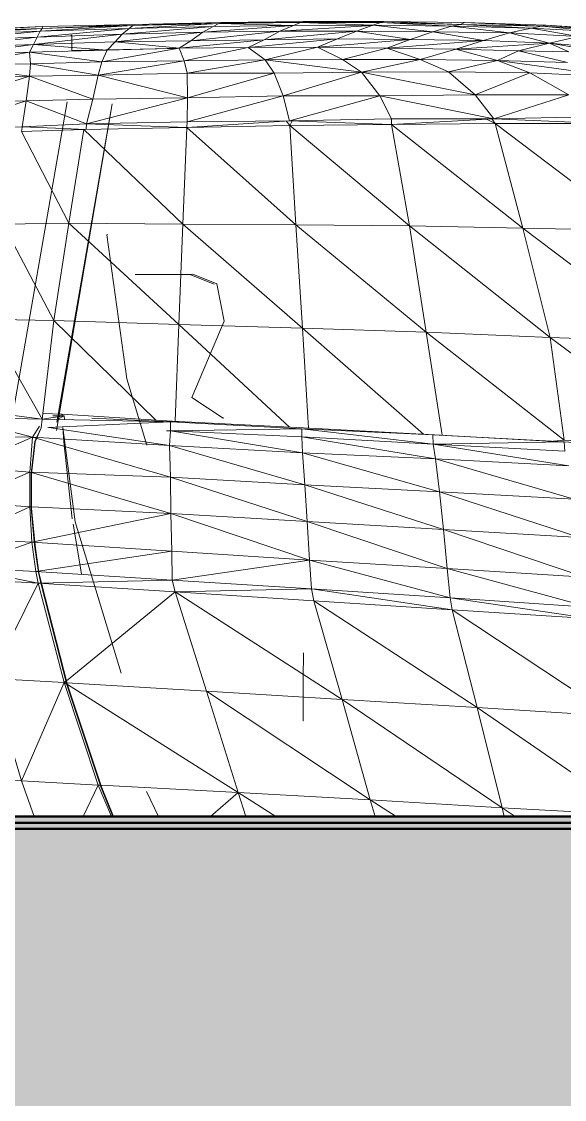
# Model space of a CAD drawing. Header units: inches. Extents: x -4169 to 885, y -251 to 585.
# Drawn here: x -2004.68 to -1982.86, y -11.13 to 32.22 of the extents above; entities that cross this region are included whole.
import ezdxf

# ---------------------------------------------------------------- set-up
doc = ezdxf.new("R2010")
doc.units = ezdxf.units.IN
doc.header["$MEASUREMENT"] = 0
doc.linetypes.add('Aligning Line 1_8_', pattern=[0.25, 0.125, -0.125])
doc.linetypes.add('Grid Line 1_2_', pattern=[0.875, 0.5, -0.125, 0.125, -0.125])
for name, color, linetype, lineweight in [('0-1', 7, 'Continuous', 5), ('0-3', 7, 'Continuous', 9), ('A-FLOR-1', 192, 'Continuous', 50), ('A-FLOR-LEVL-1', 51, 'Grid Line 1_2_', 9), ('A-FLOR-PATT-1', 8, 'Continuous', 9), ('A-GENM', 5, 'Continuous', 9), ('G-ANNO-SYMB', 111, 'Aligning Line 1_8_', 9), ('G-ANNO-SYMB-1', 147, 'Aligning Line 1_8_', 9)]:
    doc.layers.add(name, color=color, linetype=linetype, lineweight=lineweight)

# ---------------------------------------------------------------- blocks, each defined once
blk = doc.blocks.new('CTR - 2nd Phase_rvt-1-BUILDING ELEVATION - COURTYARD - LOOKING EAST')
at = {"layer": 'A-FLOR-LEVL-1'}
blk.add_line((-4168.714, 0), (-1856.661, 0), dxfattribs=at)
blk = doc.blocks.new('Land_Rover_Evoque_-_SUV_Car_Vehicle_Automobile_13067 - Land Rover EVOQUE_dwg-1230547-BUILDING ELEVATION - COURTYARD - LOOKING EAST')
at = {"layer": 'A-GENM'}
for p, q in [((-2000.13, 32.101), (-2003.861, 31.945)), ((-2000.13, 32.101), (-2003.836, 32.021)), ((-1996.756, 32.143), (-2000.36, 31.949)), ((-1996.674, 32.181), (-2000.212, 32.063)), ((-1996.756, 32.143), (-2000.212, 32.063)), ((-2000.13, 32.101), (-2000.212, 32.063)), ((-1996.674, 32.181), (-2000.13, 32.101)), ((-1996.756, 32.143), (-1996.98, 32.029)), ((-1993.464, 32.184), (-1996.756, 32.143)), ((-1996.674, 32.181), (-1996.756, 32.143)), ((-1996.756, 32.143), (-1993.747, 32.069)), ((-1993.363, 32.221), (-1996.674, 32.181)), ((-1996.674, 32.181), (-1993.464, 32.184)), ((-1993.464, 32.184), (-1993.747, 32.069)), ((-1993.363, 32.221), (-1993.464, 32.184)), ((-1990.234, 32.187), (-1993.464, 32.184)), ((-1993.464, 32.184), (-1990.574, 32.073)), ((-1990.114, 32.224), (-1993.363, 32.221)), ((-1993.363, 32.221), (-1990.234, 32.187)), ((-1990.234, 32.187), (-1990.555, 32.072)), ((-1990.114, 32.224), (-1990.234, 32.187)), ((-1987.034, 32.112), (-1990.234, 32.187)), ((-1990.234, 32.187), (-1987.398, 32.036)), ((-1990.114, 32.224), (-1986.87, 32.188)), ((-1990.114, 32.224), (-1987.034, 32.112)), ((-1987.034, 32.112), (-1987.398, 32.036)), ((-1986.87, 32.188), (-1987.034, 32.112)), ((-1987.034, 32.112), (-1983.78, 32.038)), ((-1987.034, 32.112), (-1984.197, 31.962)), ((-1986.87, 32.188), (-1983.596, 32.075)), ((-1986.87, 32.188), (-1983.78, 32.038)), ((-2003.941, 31.831), (-2007.543, 31.483)), ((-2003.861, 31.945), (-2007.522, 31.713)), ((-2003.941, 31.831), (-2007.522, 31.713)), ((-2003.836, 32.021), (-2007.519, 31.827)), ((-2003.861, 31.945), (-2007.519, 31.827)), ((-2003.836, 32.021), (-2007.514, 31.864)), ((-2000.632, 31.72), (-2004.198, 31.295)), ((-2000.36, 31.949), (-2004.058, 31.601)), ((-2003.941, 31.831), (-2004.058, 31.601)), ((-2000.632, 31.72), (-2004.058, 31.601)), ((-2000.212, 32.063), (-2003.941, 31.831)), ((-2000.36, 31.949), (-2003.941, 31.831)), ((-2003.861, 31.945), (-2003.941, 31.831)), ((-2000.212, 32.063), (-2003.861, 31.945)), ((-2003.836, 32.021), (-2003.861, 31.945)), ((-2002.702, 31.675), (-2002.659, 31.677)), ((-2002.659, 31.677), (-2002.66, 31.063)), ((-1997.396, 31.799), (-2000.924, 31.413)), ((-2000.632, 31.72), (-2000.924, 31.413)), ((-1996.98, 32.029), (-2000.632, 31.72)), ((-2000.36, 31.949), (-2000.632, 31.72)), ((-1997.396, 31.799), (-2000.632, 31.72)), ((-2000.212, 32.063), (-2000.36, 31.949)), ((-1996.98, 32.029), (-2000.36, 31.949)), ((-1994.306, 31.84), (-1997.873, 31.454)), ((-1997.396, 31.799), (-1997.873, 31.454)), ((-1993.747, 32.069), (-1997.396, 31.799)), ((-1996.98, 32.029), (-1997.396, 31.799)), ((-1997.396, 31.799), (-1994.306, 31.84)), ((-1993.747, 32.069), (-1996.98, 32.029)), ((-1991.216, 31.842), (-1994.928, 31.495)), ((-1994.306, 31.84), (-1994.928, 31.495)), ((-1990.574, 32.071), (-1994.306, 31.84)), ((-1993.747, 32.069), (-1994.306, 31.84)), ((-1994.306, 31.84), (-1991.216, 31.842)), ((-1990.555, 32.072), (-1993.747, 32.069)), ((-1991.981, 31.535), (-1991.216, 31.842)), ((-1990.555, 32.072), (-1991.216, 31.842)), ((-1989.055, 31.499), (-1991.216, 31.842)), ((-1988.15, 31.806), (-1991.216, 31.842)), ((-1987.398, 32.036), (-1990.555, 32.072)), ((-1990.555, 32.072), (-1988.15, 31.806)), ((-1989.055, 31.499), (-1988.15, 31.806)), ((-1987.398, 32.036), (-1988.15, 31.806)), ((-1986.108, 31.463), (-1988.15, 31.806)), ((-1985.069, 31.77), (-1988.15, 31.806)), ((-1987.398, 32.036), (-1985.069, 31.77)), ((-1987.398, 32.036), (-1984.197, 31.962)), ((-1986.108, 31.463), (-1985.069, 31.77)), ((-1985.069, 31.77), (-1984.197, 31.962)), ((-1983.458, 31.35), (-1985.069, 31.77)), ((-1982.307, 31.619), (-1985.069, 31.77)), ((-1983.78, 32.038), (-1984.197, 31.962)), ((-1982.307, 31.619), (-1984.197, 31.962)), ((-1981.369, 31.81), (-1984.197, 31.962)), ((-1983.596, 32.075), (-1983.78, 32.038)), ((-1981.369, 31.81), (-1983.78, 32.038)), ((-1980.907, 31.887), (-1983.78, 32.038)), ((-1980.701, 31.886), (-1983.596, 32.075)), ((-1980.907, 31.887), (-1983.596, 32.075)), ((-2004.198, 31.295), (-2007.576, 30.871)), ((-2004.058, 31.601), (-2007.568, 31.177)), ((-2007.568, 31.177), (-2004.198, 31.295)), ((-2004.058, 31.601), (-2007.543, 31.483)), ((-2004.198, 31.295), (-2004.36, 30.989)), ((-2004.058, 31.601), (-2004.198, 31.295)), ((-2004.198, 31.295), (-2000.924, 31.413)), ((-2004.198, 31.295), (-2001.24, 31.068)), ((-2000.924, 31.413), (-2001.24, 31.068)), ((-1997.873, 31.454), (-2000.924, 31.413)), ((-2000.924, 31.413), (-1998.352, 31.147)), ((-1994.928, 31.495), (-1998.352, 31.147)), ((-1997.873, 31.454), (-1998.352, 31.147)), ((-1994.928, 31.495), (-1997.873, 31.454)), ((-1991.981, 31.535), (-1995.57, 31.187)), ((-1994.928, 31.495), (-1995.57, 31.187)), ((-1991.981, 31.535), (-1994.928, 31.495)), ((-1991.981, 31.535), (-1992.788, 31.19)), ((-1989.055, 31.499), (-1992.788, 31.19)), ((-1989.055, 31.499), (-1991.981, 31.535)), ((-1989.055, 31.499), (-1990, 31.153)), ((-1990, 31.153), (-1986.108, 31.463)), ((-1989.055, 31.499), (-1986.108, 31.463)), ((-1986.108, 31.463), (-1987.219, 31.117)), ((-1987.219, 31.117), (-1983.458, 31.35)), ((-1986.108, 31.463), (-1983.458, 31.35)), ((-1983.458, 31.35), (-1984.699, 31.043)), ((-1983.458, 31.35), (-1982.307, 31.619)), ((-1983.458, 31.35), (-1982.687, 31.006)), ((-1983.458, 31.35), (-1981.159, 30.969)), ((-1983.458, 31.35), (-1979.826, 31.046)), ((-2004.36, 30.989), (-2007.584, 30.449)), ((-2004.36, 30.989), (-2007.576, 30.871)), ((-2007.576, 30.871), (-2004.36, 30.989)), ((-2001.24, 31.068), (-2004.36, 30.989)), ((-2004.36, 30.989), (-2001.24, 31.068)), ((-2004.36, 30.989), (-2001.461, 30.607)), ((-2004.36, 30.989), (-2004.33, 30.528)), ((-2002.66, 31.063), (-1998.549, 31.143)), ((-1998.352, 31.147), (-2001.461, 30.607)), ((-2001.24, 31.068), (-2001.461, 30.607)), ((-1998.352, 31.147), (-2001.24, 31.068)), ((-2001.24, 31.068), (-1998.352, 31.147)), ((-1995.57, 31.187), (-1998.352, 31.147)), ((-1998.352, 31.147), (-1995.57, 31.187)), ((-1998.352, 31.147), (-1998.14, 30.648)), ((-1995.57, 31.187), (-1998.14, 30.648)), ((-1992.788, 31.19), (-1995.57, 31.187)), ((-1995.57, 31.187), (-1992.788, 31.19)), ((-1995.57, 31.187), (-1994.895, 30.689)), ((-1992.788, 31.19), (-1994.895, 30.689)), ((-1992.788, 31.19), (-1990, 31.153)), ((-1992.788, 31.19), (-1991.777, 30.692)), ((-1992.788, 31.19), (-1990, 31.153)), ((-1990, 31.153), (-1991.777, 30.692)), ((-1990, 31.153), (-1987.219, 31.117)), ((-1990, 31.153), (-1988.663, 30.694)), ((-1990, 31.153), (-1987.219, 31.117)), ((-1987.219, 31.117), (-1988.663, 30.694)), ((-1987.219, 31.117), (-1984.699, 31.043)), ((-1987.219, 31.117), (-1985.549, 30.658)), ((-1987.219, 31.117), (-1984.699, 31.043)), ((-1984.699, 31.043), (-1985.549, 30.658)), ((-1984.699, 31.043), (-1982.687, 31.006)), ((-1984.699, 31.043), (-1982.735, 30.583)), ((-1984.699, 31.043), (-1982.687, 31.006)), ((-2004.33, 30.528), (-2007.584, 30.449)), ((-2004.363, 30.029), (-2007.584, 30.449)), ((-2004.363, 30.029), (-2004.33, 30.528)), ((-2001.461, 30.607), (-2004.33, 30.528)), ((-2001.61, 30.07), (-2004.33, 30.528)), ((-2001.61, 30.07), (-1998.14, 30.648)), ((-2001.61, 30.07), (-2001.461, 30.607)), ((-2001.461, 30.607), (-1998.14, 30.648)), ((-1994.895, 30.689), (-1998.14, 30.648)), ((-1998.03, 30.149), (-1998.14, 30.648)), ((-1998.03, 30.149), (-1994.895, 30.689)), ((-1994.895, 30.689), (-1991.777, 30.692)), ((-1991.012, 30.193), (-1994.895, 30.689)), ((-1994.525, 30.152), (-1994.895, 30.689)), ((-1991.777, 30.692), (-1988.663, 30.694)), ((-1991.012, 30.193), (-1991.777, 30.692)), ((-1991.012, 30.193), (-1988.663, 30.694)), ((-1988.663, 30.694), (-1987.517, 30.196)), ((-1988.663, 30.694), (-1985.549, 30.658)), ((-1987.517, 30.196), (-1985.549, 30.658)), ((-1985.549, 30.658), (-1984.247, 30.16)), ((-1985.549, 30.658), (-1980.767, 30.009)), ((-1985.549, 30.658), (-1982.735, 30.583)), ((-2007.786, 28.951), (-2004.363, 30.029)), ((-2004.363, 30.029), (-2007.618, 29.95)), ((-2004.495, 29.03), (-2004.363, 30.029)), ((-2001.61, 30.07), (-2004.363, 30.029)), ((-2001.818, 29.109), (-2004.363, 30.029)), ((-2001.818, 29.109), (-2001.61, 30.07)), ((-1998.03, 30.149), (-2001.61, 30.07)), ((-1998.017, 29.151), (-2001.61, 30.07)), ((-1994.525, 30.152), (-1998.03, 30.149)), ((-1998.017, 29.151), (-1998.03, 30.149)), ((-1998.017, 29.151), (-1994.525, 30.152)), ((-1991.012, 30.193), (-1994.525, 30.152)), ((-1994.165, 29.23), (-1994.525, 30.152)), ((-1994.165, 29.23), (-1991.012, 30.193)), ((-1991.012, 30.193), (-1987.517, 30.196)), ((-1991.012, 30.193), (-1986.451, 29.275)), ((-1991.012, 30.193), (-1990.276, 29.234)), ((-1987.517, 30.196), (-1984.247, 30.16)), ((-1987.517, 30.196), (-1986.451, 29.275)), ((-1984.247, 30.16), (-1986.451, 29.275)), ((-1984.247, 30.16), (-1980.767, 30.009)), ((-1984.247, 30.16), (-1982.685, 29.278)), ((-2004.495, 29.03), (-2001.818, 29.109)), ((-2002.066, 28.11), (-1998.017, 29.151)), ((-2002.066, 28.11), (-2001.818, 29.109)), ((-2001.818, 29.109), (-1998.017, 29.151)), ((-1998.022, 28.19), (-1994.165, 29.23)), ((-1998.017, 29.151), (-1998.022, 28.19)), ((-1998.017, 29.151), (-1994.165, 29.23)), ((-1994.165, 29.23), (-1990.276, 29.234)), ((-1994.165, 29.23), (-1993.912, 28.232)), ((-1993.912, 28.232), (-1990.276, 29.234)), ((-1986.451, 29.275), (-1990.276, 29.234)), ((-1985.692, 28.316), (-1990.276, 29.234)), ((-1990.276, 29.234), (-1989.811, 28.312)), ((-1982.685, 29.278), (-1986.451, 29.275)), ((-1985.692, 28.316), (-1986.451, 29.275)), ((-1982.685, 29.278), (-1985.692, 28.316)), ((-2008.13, 27.875), (-2004.495, 29.03)), ((-2007.786, 28.951), (-2004.495, 29.03)), ((-2002.846, 28.992), (-2005.077, 16.199)), ((-2004.495, 29.03), (-2004.665, 27.993)), ((-2004.495, 29.03), (-2002.066, 28.11)), ((-2001.035, 28.917), (-2003.272, 15.778)), ((-2001.035, 28.917), (-2003.268, 16.105)), ((-2002.066, 28.11), (-1998.022, 28.19)), ((-1993.912, 28.232), (-1998.042, 27.96)), ((-1998.022, 28.19), (-1998.042, 27.96)), ((-1998.022, 28.19), (-1993.912, 28.232)), ((-1994.041, 28.231), (-1993.902, 28.04)), ((-1993.912, 28.232), (-1989.811, 28.312)), ((-1993.912, 28.232), (-1989.816, 28.082)), ((-1993.902, 28.04), (-1993.809, 28.234)), ((-1985.692, 28.316), (-1989.816, 28.082)), ((-1989.811, 28.312), (-1989.816, 28.082)), ((-1985.692, 28.316), (-1989.811, 28.312)), ((-1985.988, 28.299), (-1985.644, 28.123)), ((-1985.644, 28.123), (-1985.783, 28.315)), ((-1981.53, 28.395), (-1985.692, 28.316)), ((-1985.692, 28.316), (-1981.514, 28.126)), ((-2008.13, 27.875), (-2004.665, 27.993)), ((-2004.662, 27.96), (-2004.684, 27.801)), ((-2004.684, 27.801), (-2002.181, 27.88)), ((-2002.786, 24.114), (-2004.684, 27.801)), ((-2004.665, 27.993), (-2002.066, 28.11)), ((-2004.665, 27.993), (-2002.988, 27.919)), ((-2002.984, 27.919), (-2002.112, 27.881)), ((-2002.181, 27.88), (-2002.786, 24.114)), ((-2002.786, 24.114), (-2002.181, 27.88)), ((-1998.042, 27.96), (-2002.181, 27.88)), ((-1998.204, 24.08), (-2002.181, 27.88)), ((-2002.066, 28.11), (-2002.085, 27.88)), ((-2002.066, 28.11), (-1998.042, 27.96)), ((-1998.204, 24.08), (-1998.042, 27.96)), ((-1998.042, 27.96), (-1993.902, 28.04)), ((-1998.042, 27.96), (-1993.902, 28.04)), ((-1993.65, 24.045), (-1998.042, 27.96)), ((-1989.816, 28.082), (-1993.902, 28.04)), ((-1993.902, 28.04), (-1989.816, 28.082)), ((-1993.65, 24.045), (-1993.902, 28.04)), ((-1989.093, 24.01), (-1993.902, 28.04)), ((-1985.644, 28.123), (-1989.816, 28.082)), ((-1989.816, 28.082), (-1985.644, 28.123)), ((-1989.093, 24.01), (-1989.816, 28.082)), ((-1984.536, 23.918), (-1989.816, 28.082)), ((-1981.514, 28.126), (-1985.644, 28.123)), ((-1985.644, 28.123), (-1981.514, 28.126)), ((-1984.536, 23.918), (-1985.644, 28.123)), ((-1979.974, 23.825), (-1985.644, 28.123)), ((-2002.786, 24.114), (-2005.425, 24.074)), ((-2003.392, 20.196), (-2005.425, 24.074)), ((-2002.786, 24.114), (-2003.392, 20.196)), ((-2003.392, 20.196), (-2002.786, 24.114)), ((-1998.204, 24.08), (-2002.786, 24.114)), ((-2002.786, 24.114), (-1998.357, 20.046)), ((-1998.204, 24.08), (-1998.357, 20.046)), ((-1998.204, 24.08), (-1993.65, 24.045)), ((-1998.204, 24.08), (-1993.389, 19.897)), ((-1993.65, 24.045), (-1993.389, 19.897)), ((-1993.65, 24.045), (-1988.411, 19.728)), ((-1993.65, 24.045), (-1989.093, 24.01)), ((-1988.411, 19.728), (-1989.093, 24.01)), ((-1989.093, 24.01), (-1983.43, 19.52)), ((-1989.093, 24.01), (-1984.536, 23.918)), ((-1983.43, 19.52), (-1984.536, 23.918)), ((-1984.536, 23.918), (-1978.438, 19.313)), ((-1984.536, 23.918), (-1979.974, 23.825)), ((-2001.21, 23.654), (-2001.249, 23.651)), ((-2001.249, 23.651), (-2000.446, 17.85)), ((-1997.918, 22.051), (-2000.112, 22.049)), ((-1997.799, 22.059), (-1999.993, 22.057)), ((-1996.945, 21.667), (-1997.918, 22.051)), ((-1996.827, 21.676), (-1997.799, 22.059)), ((-1996.537, 20.178), (-1996.827, 21.676)), ((-2003.856, 16.231), (-2006.146, 20.251)), ((-2003.392, 20.196), (-2006.146, 20.251)), ((-2003.856, 16.231), (-2003.392, 20.196)), ((-1998.357, 20.046), (-2003.392, 20.196)), ((-2003.392, 20.196), (-1999.28, 16.196)), ((-1998.357, 20.046), (-1998.512, 16.149)), ((-1998.357, 20.046), (-1993.389, 19.897)), ((-1998.357, 20.046), (-1993.909, 15.916)), ((-1997.833, 17.103), (-1996.537, 20.178)), ((-1993.389, 19.897), (-1988.411, 19.728)), ((-1993.389, 19.897), (-1993.15, 15.876)), ((-1993.389, 19.897), (-1988.528, 15.624)), ((-1988.411, 19.728), (-1983.43, 19.52)), ((-1988.411, 19.728), (-1987.778, 15.583)), ((-1988.411, 19.728), (-1982.869, 15.391)), ((-1983.43, 19.52), (-1978.438, 19.313)), ((-1983.43, 19.52), (-1982.869, 15.391)), ((-1983.43, 19.52), (-1977.589, 15.107)), ((-2000.446, 17.85), (-1999.653, 15.18)), ((-1996.581, 16.278), (-1997.833, 17.103)), ((-2003.856, 16.231), (-2006.811, 16.602)), ((-2003.856, 16.231), (-2006.868, 16.294)), ((-2004.244, 15.509), (-2006.828, 16.179)), ((-2003.895, 15.885), (-2003.856, 16.231)), ((-2003.893, 15.885), (-2003.856, 16.231)), ((-2003.893, 15.885), (-2003.856, 16.231)), ((-2003.856, 16.231), (-2002.971, 16.366)), ((-2003.856, 16.231), (-1998.693, 16.128)), ((-2003.829, 16.464), (-2003.056, 16.432)), ((-2003.621, 15.897), (-1998.693, 16.128)), ((-2002.988, 16.366), (-2003.432, 16.369)), ((-2003.171, 16.261), (-2002.971, 16.366)), ((-2003.123, 16.428), (-2003.056, 16.432)), ((-2003.056, 16.432), (-2003.048, 16.37)), ((-2003.056, 16.432), (-1998.628, 16.155)), ((-2002.954, 16.213), (-2002.971, 16.366)), ((-2001.862, 16.278), (-1998.693, 16.128)), ((-1998.85, 16.142), (-1998.628, 16.155)), ((-1998.693, 16.128), (-1998.702, 15.763)), ((-1993.418, 15.844), (-1998.693, 16.128)), ((-1993.353, 15.887), (-1998.628, 16.155)), ((-1998.38, 16.117), (-1998.628, 16.155)), ((-1996.581, 16.278), (-1996.547, 16.28)), ((-2004.244, 15.509), (-2003.96, 15.951)), ((-2004.145, 15.328), (-2003.895, 15.885)), ((-2004.137, 15.327), (-2003.893, 15.885)), ((-2003.593, 15.896), (-1998.735, 15.167)), ((-2002.979, 15.317), (-2003.024, 15.893)), ((-2003.024, 15.893), (-2002.525, 12.104)), ((-1998.85, 15.766), (-1998.702, 15.763)), ((-1998.735, 15.167), (-1998.702, 15.763)), ((-1993.418, 15.844), (-1998.702, 15.763)), ((-1993.417, 15.517), (-1998.702, 15.763)), ((-1993.382, 14.884), (-1998.702, 15.763)), ((-1993.417, 15.517), (-1998.702, 15.763)), ((-1988.147, 15.599), (-1993.418, 15.844)), ((-1993.418, 15.844), (-1988.131, 15.233)), ((-1993.418, 15.844), (-1993.417, 15.517)), ((-1988.08, 15.6), (-1993.353, 15.887)), ((-2004.244, 15.509), (-2006.992, 14.316)), ((-2004.244, 15.509), (-2006.919, 15.545)), ((-2004.244, 15.509), (-2004.354, 14.107)), ((-2004.297, 14.041), (-2004.145, 15.328)), ((-2004.284, 14.039), (-2004.137, 15.327)), ((-2004.244, 15.509), (-1998.702, 13.9)), ((-2004.244, 15.509), (-1998.735, 15.167)), ((-2002.645, 12.224), (-2002.979, 15.317)), ((-1988.131, 15.233), (-1993.417, 15.517)), ((-1988.035, 14.638), (-1993.417, 15.517)), ((-1993.382, 14.884), (-1993.417, 15.517)), ((-1988.131, 15.233), (-1993.417, 15.517)), ((-1982.869, 15.314), (-1988.147, 15.599)), ((-1988.147, 15.599), (-1988.131, 15.233)), ((-1982.869, 15.314), (-1988.131, 15.233)), ((-1982.847, 14.949), (-1988.131, 15.233)), ((-1982.68, 14.355), (-1988.131, 15.233)), ((-1988.035, 14.638), (-1988.131, 15.233)), ((-1988.131, 15.233), (-1982.847, 14.949)), ((-1988.126, 15.597), (-1988.08, 15.6)), ((-1982.804, 15.313), (-1988.08, 15.6)), ((-1988.033, 15.592), (-1988.08, 15.6)), ((-1983.304, 15.344), (-1982.869, 15.391)), ((-1982.869, 15.391), (-1977.589, 15.107)), ((-1977.588, 15.011), (-1982.869, 15.314)), ((-1982.869, 15.314), (-1982.847, 14.949)), ((-1993.382, 14.884), (-1998.735, 15.167)), ((-1993.291, 13.597), (-1998.735, 15.167)), ((-1998.702, 13.9), (-1998.735, 15.167)), ((-1988.035, 14.638), (-1993.382, 14.884)), ((-1987.881, 13.313), (-1993.382, 14.884)), ((-1993.382, 14.884), (-1993.291, 13.597)), ((-2004.354, 14.107), (-2006.992, 14.316)), ((-1982.68, 14.355), (-1988.035, 14.638)), ((-1982.462, 13.01), (-1988.035, 14.638)), ((-1988.035, 14.638), (-1987.881, 13.313)), ((-2004.354, 14.107), (-2007.065, 12.914)), ((-2004.35, 12.704), (-2004.354, 14.107)), ((-2004.354, 14.107), (-1998.702, 13.9)), ((-2004.354, 14.107), (-2004.28, 14.085)), ((-2004.296, 12.638), (-2004.297, 14.041)), ((-2004.284, 14.039), (-2004.289, 13.949)), ((-2004.284, 14.039), (-2004.278, 14.093)), ((-2004.284, 14.039), (-2004.278, 14.093)), ((-2004.28, 12.636), (-2004.284, 14.039)), ((-2004.279, 14.085), (-1998.679, 12.44)), ((-1993.291, 13.597), (-1998.702, 13.9)), ((-1993.2, 12.118), (-1998.702, 13.9)), ((-1998.702, 13.9), (-1998.679, 12.44)), ((-1987.881, 13.313), (-1993.291, 13.597)), ((-1993.291, 13.597), (-1987.723, 11.796)), ((-1993.291, 13.597), (-1993.2, 12.118)), ((-1982.462, 13.01), (-1987.881, 13.313)), ((-1987.881, 13.313), (-1982.245, 11.474)), ((-1987.881, 13.313), (-1987.723, 11.796)), ((-2004.35, 12.704), (-2007.138, 11.435)), ((-2004.35, 12.704), (-2007.065, 12.914)), ((-2004.269, 11.283), (-2004.35, 12.704)), ((-2004.35, 12.704), (-2004.293, 12.702)), ((-2004.16, 11.16), (-2004.296, 12.638)), ((-2004.28, 12.701), (-1998.679, 12.44)), ((-2004.14, 11.157), (-2004.28, 12.636)), ((-2004.28, 12.636), (-2004.27, 12.519)), ((-2004.269, 11.283), (-1998.679, 12.44)), ((-1993.2, 12.118), (-1998.679, 12.44)), ((-1998.679, 12.44), (-1998.646, 10.923)), ((-1998.679, 12.44), (-1993.101, 10.562)), ((-2002.608, 12.008), (-2002.269, 10.017)), ((-2002.525, 12.104), (-2000.677, 6.013)), ((-1987.723, 11.796), (-1993.2, 12.118)), ((-1993.2, 12.118), (-1993.101, 10.562)), ((-1993.2, 12.118), (-1987.569, 10.221)), ((-1982.245, 11.474), (-1987.723, 11.796)), ((-1987.723, 11.796), (-1987.569, 10.221)), ((-1987.723, 11.796), (-1982.034, 9.88)), ((-2004.269, 11.283), (-2007.193, 10.263)), ((-2004.269, 11.283), (-2007.138, 11.435)), ((-2004.113, 10.112), (-2004.269, 11.283)), ((-2004.269, 11.283), (-1998.646, 10.923)), ((-2004.005, 10.065), (-2004.16, 11.16)), ((-2003.983, 10.062), (-2004.14, 11.157)), ((-2004.113, 10.112), (-1998.646, 10.923)), ((-1998.646, 10.923), (-1993.101, 10.562)), ((-1998.646, 10.923), (-1998.624, 9.751)), ((-1993.101, 10.562), (-1998.624, 9.751)), ((-1993.101, 10.562), (-1987.569, 10.221)), ((-1993.101, 10.562), (-1987.452, 9.049)), ((-1993.101, 10.562), (-1993.031, 9.41)), ((-2004.019, 9.632), (-2007.193, 10.263)), ((-2004.113, 10.112), (-2007.193, 10.263)), ((-2004.019, 9.632), (-2004.113, 10.112)), ((-2004.113, 10.112), (-1998.624, 9.751)), ((-2003.889, 9.585), (-2004.005, 10.065)), ((-2003.869, 9.582), (-2003.983, 10.062)), ((-1987.569, 10.221), (-1982.034, 9.88)), ((-1987.569, 10.221), (-1987.452, 9.049)), ((-1987.569, 10.221), (-1981.869, 8.67)), ((-2004.019, 9.632), (-2007.118, 9.821)), ((-2004.019, 9.632), (-2005.917, 5.807)), ((-2004.019, 9.632), (-1998.624, 9.751)), ((-2004.019, 9.632), (-2002.973, 5.637)), ((-2004.019, 9.632), (-1998.511, 9.29)), ((-2002.865, 5.551), (-2003.889, 9.585)), ((-2002.841, 5.548), (-2003.869, 9.582)), ((-1993.031, 9.41), (-1998.624, 9.751)), ((-1998.511, 9.29), (-1998.624, 9.751)), ((-2002.882, 5.711), (-1998.511, 9.29)), ((-1993.031, 9.41), (-1998.511, 9.29)), ((-1992.936, 8.929), (-1998.511, 9.29)), ((-1998.511, 9.29), (-1991.794, 4.954)), ((-1998.511, 9.29), (-1997.244, 5.296)), ((-1987.366, 8.569), (-1993.031, 9.41)), ((-1987.452, 9.049), (-1993.031, 9.41)), ((-1993.031, 9.41), (-1992.936, 8.929)), ((-1987.366, 8.569), (-1992.936, 8.929)), ((-1992.936, 8.929), (-1986.365, 4.632)), ((-1992.936, 8.929), (-1991.794, 4.954)), ((-1987.366, 8.569), (-1987.452, 9.049)), ((-1987.452, 9.049), (-1981.794, 8.209)), ((-1987.452, 9.049), (-1981.869, 8.67)), ((-1987.366, 8.569), (-1981.794, 8.209)), ((-1987.366, 8.569), (-1986.365, 4.632)), ((-1987.366, 8.569), (-1980.939, 4.291)), ((-1993.35, 6.84), (-1993.363, 5.786)), ((-2002.973, 5.637), (-2005.917, 5.807)), ((-2005.917, 5.807), (-2004.682, 1.688)), ((-2002.973, 5.637), (-2004.682, 1.688)), ((-2002.973, 5.637), (-2002.893, 5.702)), ((-2002.973, 5.637), (-2001.601, 1.518)), ((-2002.973, 5.637), (-2002.869, 5.631)), ((-2002.973, 5.637), (-2002.844, 5.556)), ((-1993.363, 5.786), (-1993.364, 4.096)), ((-2001.494, 1.451), (-2002.865, 5.551)), ((-2002.862, 5.631), (-1997.244, 5.296)), ((-2002.843, 5.555), (-1995.969, 1.214)), ((-2001.468, 1.447), (-2002.841, 5.548)), ((-1991.794, 4.954), (-1997.244, 5.296)), ((-1997.244, 5.296), (-1995.969, 1.214)), ((-1997.244, 5.296), (-1990.665, 0.922)), ((-1986.365, 4.632), (-1991.794, 4.954)), ((-1991.794, 4.954), (-1990.665, 0.922)), ((-1991.794, 4.954), (-1985.367, 0.599)), ((-1986.365, 4.632), (-1985.367, 0.599)), ((-1986.365, 4.632), (-1980.091, 0.306)), ((-1986.365, 4.632), (-1980.939, 4.291)), ((-1993.348, 4.094), (-1993.364, 4.096)), ((-2008.707, 1.925), (-2004.682, 1.688)), ((-2001.601, 1.518), (-2004.682, 1.688)), ((-2004.173, 0.25), (-2004.682, 1.688)), ((-2001.601, 1.518), (-2002.203, 0.25)), ((-2001.601, 1.518), (-2001.071, 0.25)), ((-2001.601, 1.518), (-2001.491, 1.512)), ((-2001.013, 0.25), (-2001.494, 1.451)), ((-2001.491, 1.512), (-1995.969, 1.214)), ((-2001.468, 1.447), (-2001.491, 1.512)), ((-2000.986, 0.25), (-2001.468, 1.447)), ((-1999.66, 1.251), (-1999.18, 0.25)), ((-1997.083, 0.25), (-1995.969, 1.214)), ((-1995.969, 1.214), (-1995.662, 0.25)), ((-1995.969, 1.214), (-1990.665, 0.922)), ((-1995.969, 1.214), (-1994.456, 0.25)), ((-1990.665, 0.922), (-1990.473, 0.25)), ((-1990.665, 0.922), (-1989.628, 0.25)), ((-1990.665, 0.922), (-1985.367, 0.599)), ((-1985.278, 0.25), (-1985.367, 0.599)), ((-1985.367, 0.599), (-1984.833, 0.25)), ((-1985.367, 0.599), (-1980.091, 0.306))]:
    blk.add_line(p, q, dxfattribs=at)
blk = doc.blocks.new('Land_Rover_Evoque_-_SUV_Car_Vehicle_Automobile_13067 - Land_Rover_Evoque_-_SUV_Car_Vehicle_Automobile_13067-1230553-BUILDING ELEVATION - COURTYARD - LOOKING EAST')
blk.add_blockref('Land_Rover_Evoque_-_SUV_Car_Vehicle_Automobile_13067 - Land Rover EVOQUE_dwg-1230547-BUILDING ELEVATION - COURTYARD - LOOKING EAST', (0, 0))
blk = doc.blocks.new('CTR  - Topography_rvt-1-BUILDING ELEVATION - COURTYARD - LOOKING EAST')
at = {"layer": 'A-FLOR-LEVL-1'}
blk.add_line((-4168.714, 0), (-1856.661, 0), dxfattribs=at)
at = {"layer": 'G-ANNO-SYMB-1'}
blk.add_line((-1953.331, 0), (-4072.019, 0), dxfattribs=at)
at = {"layer": '0-3'}
blk.add_blockref('Land_Rover_Evoque_-_SUV_Car_Vehicle_Automobile_13067 - Land_Rover_Evoque_-_SUV_Car_Vehicle_Automobile_13067-1230553-BUILDING ELEVATION - COURTYARD - LOOKING EAST', (0, 0), dxfattribs=at)
blk = doc.blocks.new('CTR - 1st Phase - Common Walls_rvt-1-BUILDING ELEVATION - COURTYARD - LOOKING EAST')
at = {"layer": 'A-FLOR-LEVL-1'}
blk.add_line((-4168.714, 0), (-1856.661, 0), dxfattribs=at)
at = {"layer": 'G-ANNO-SYMB-1'}
blk.add_line((-1953.331, 0), (-4072.019, 0), dxfattribs=at)

msp = doc.modelspace()

# ---------------------------------------------------------------- hatches: boundary and pattern name
at = {"layer": 'A-FLOR-PATT-1'}
h = msp.add_hatch(dxfattribs=at)
h.set_pattern_fill('FP_2', color=256, style=0, pattern_type=2)
h.set_pattern_definition([(50, (0, 0), (27.5427, -2.40992), [2.88, -31.68]), (355, (0, 0), (-5.32784, 28.88427), [2.304, -25.344]), (100.451, (2.295, -0.2), (22.21532, 26.47393), [2.448, -26.924]), (46.184, (0, 7.68), (40.98187, -6.35642), [4.32, -47.52]), (96.636, (3.415, 7.15), (35.89075, 37.4062), [3.671, -40.386]), (351.184, (0, 7.68), (35.89097, 37.4062), [3.456, -38.016]), (21, (3.84, 5.76), (22.92104, -15.46073), [2.88, -31.68]), (326, (3.84, 5.76), (9.34353, 27.84574), [2.304, -25.344]), (71.451, (5.75, 4.472), (32.26477, 12.38442), [2.448, -26.924]), (37.5, (0, 0), (0.466855, 12.782707), [1.267, -23.77, 1.267, -24.461, -25.44]), (37.5, (0, 0), (0.466855, 12.782707), [-50.765, 1.267, -24.173]), (7.5, (0, 0), (10.10159, 15.14509), [1.267, -13.402, 1.267, -23.194, -9.696]), (7.5, (0, 0), (10.10159, 15.14509), [-39.13, 1.267, -8.429]), (327.5, (-8.563, 0), (20.49916, -0.86578), [1.267, -8.333, 1.267, -28.685, -39.744]), (327.5, (-8.563, 0), (20.49916, -0.86578), [-39.552, 1.267, -38.477]), (317.5, (-12.403, 0), (22.39478, 3.84429), [1.267, -11.213, 1.267, -18.624, -28.224]), (317.5, (-12.403, 0), (22.39478, 3.84429), [-32.371, 1.267, -26.957])])
h.paths.add_polyline_path([(-2847.153, -12), (-1953.331, -12), (-1953.331, 0), (-3962.724, 0), (-3962.724, -12), (-2880.257, -12)], flags=0)
h = msp.add_hatch(dxfattribs=at)
h.set_pattern_fill('FP_24', color=256, style=0, pattern_type=2)
h.set_pattern_definition([(0, (0, 0), (24, 24), [24, -24]), (0, (0, 9), (24, 24), [24, -24]), (0, (0, 18), (24, 24), [24, -24]), (90, (3, 21), (-24, 24), [24, -24]), (90, (12, 21), (-24, 24), [24, -24]), (90, (21, 21), (-24, 24), [24, -24])])
h.paths.add_polyline_path([(-3399.86, 0), (-1953.331, 0), (-1953.331, 0.25), (-3399.86, 0.25)], flags=0)

# ---------------------------------------------------------------- linework, layer by layer
at = {"layer": 'A-FLOR-1'}
for p, q in [((-1953.331, 0), (-3829.324, 0)), ((-1953.331, 0.25), (-3399.86, 0.25)), ((-3399.86, -0.25), (-1953.331, -0.25))]:
    msp.add_line(p, q, dxfattribs=at)
at = {"layer": 'A-FLOR-LEVL-1'}
msp.add_line((-4167.964, 0), (-1857.411, 0), dxfattribs=at)
at = {"layer": 'G-ANNO-SYMB'}
msp.add_line((-1953.331, 0), (-4072.019, 0), dxfattribs=at)

# ---------------------------------------------------------------- block references
at = {"layer": '0-1'}
for name in ['CTR - 2nd Phase_rvt-1-BUILDING ELEVATION - COURTYARD - LOOKING EAST', 'CTR - 1st Phase - Common Walls_rvt-1-BUILDING ELEVATION - COURTYARD - LOOKING EAST', 'CTR  - Topography_rvt-1-BUILDING ELEVATION - COURTYARD - LOOKING EAST']:
    msp.add_blockref(name, (0, 0), dxfattribs=at)

doc.saveas('drawing.dxf')
